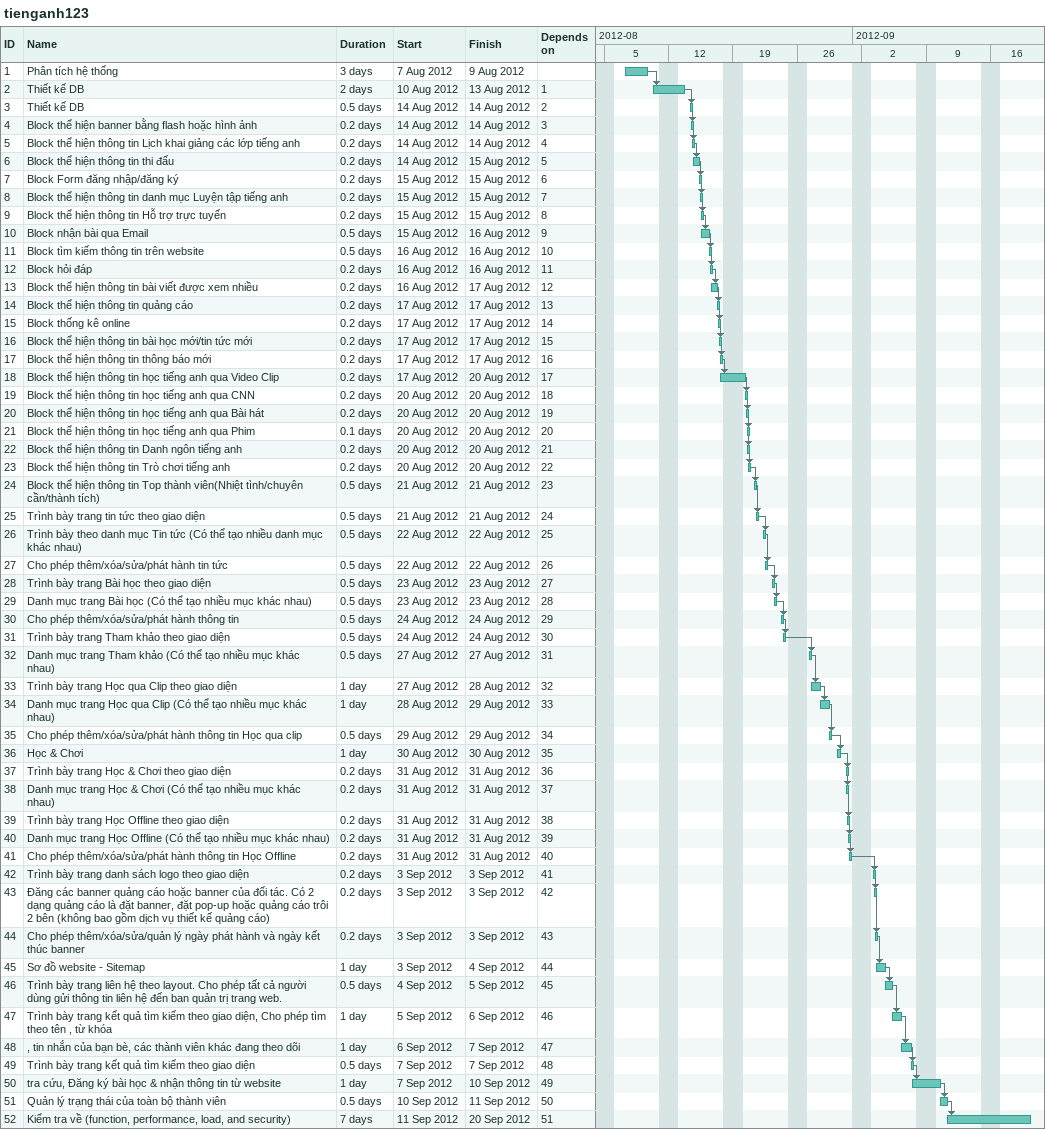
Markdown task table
tienganh123

| ID | Task | Duration | Start | Finish | Predecessors |
|---|---|---|---|---|---|
| 1 | Phân tích hệ thống | 3d | 2012-08-07 | 2012-08-09 |  |
| 2 | Thiết kế DB | 2d | 2012-08-10 | 2012-08-13 | 1 |
| 3 | Thiết kế DB | 0.5d | 2012-08-14 | 2012-08-14 | 2 |
| 4 | Block thể hiện banner bằng flash hoặc hình ảnh | 0.2d | 2012-08-14 | 2012-08-14 | 3 |
| 5 | Block thể hiện thông tin Lịch khai giảng các lớp tiếng anh | 0.2d | 2012-08-14 | 2012-08-14 | 4 |
| 6 | Block thể hiện thông tin thi đấu | 0.2d | 2012-08-14 | 2012-08-15 | 5 |
| 7 | Block Form đăng nhập/đăng ký | 0.2d | 2012-08-15 | 2012-08-15 | 6 |
| 8 | Block thể hiện thông tin danh mục Luyện tập tiếng anh | 0.2d | 2012-08-15 | 2012-08-15 | 7 |
| 9 | Block thể hiện thông tin Hỗ trợ trực tuyến | 0.2d | 2012-08-15 | 2012-08-15 | 8 |
| 10 | Block nhận bài qua Email | 0.5d | 2012-08-15 | 2012-08-16 | 9 |
| 11 | Block tìm kiếm thông tin trên website | 0.5d | 2012-08-16 | 2012-08-16 | 10 |
| 12 | Block hỏi đáp | 0.2d | 2012-08-16 | 2012-08-16 | 11 |
| 13 | Block thể hiện thông tin bài viết được xem nhiều | 0.2d | 2012-08-16 | 2012-08-17 | 12 |
| 14 | Block thể hiện thông tin quảng cáo | 0.2d | 2012-08-17 | 2012-08-17 | 13 |
| 15 | Block thống kê online | 0.2d | 2012-08-17 | 2012-08-17 | 14 |
| 16 | Block thể hiện thông tin bài học mới/tin tức mới | 0.2d | 2012-08-17 | 2012-08-17 | 15 |
| 17 | Block thể hiện thông tin thông báo mới | 0.2d | 2012-08-17 | 2012-08-17 | 16 |
| 18 | Block thể hiện thông tin học tiếng anh qua Video Clip | 0.2d | 2012-08-17 | 2012-08-20 | 17 |
| 19 | Block thể hiện thông tin học tiếng anh qua CNN | 0.2d | 2012-08-20 | 2012-08-20 | 18 |
| 20 | Block thể hiện thông tin học tiếng anh qua Bài hát | 0.2d | 2012-08-20 | 2012-08-20 | 19 |
| 21 | Block thể hiện thông tin học tiếng anh qua Phim | 0.1d | 2012-08-20 | 2012-08-20 | 20 |
| 22 | Block thể hiện thông tin Danh ngôn tiếng anh | 0.2d | 2012-08-20 | 2012-08-20 | 21 |
| 23 | Block thể hiện thông tin Trò chơi tiếng anh | 0.2d | 2012-08-20 | 2012-08-20 | 22 |
| 24 | Block thể hiện thông tin Top thành viên(Nhiệt tình/chuyên cần/thành tích) | 0.5d | 2012-08-21 | 2012-08-21 | 23 |
| 25 | Trình bày trang tin tức theo giao diện | 0.5d | 2012-08-21 | 2012-08-21 | 24 |
| 26 | Trình bày theo danh mục Tin tức (Có thể tạo nhiều danh mục khác nhau) | 0.5d | 2012-08-22 | 2012-08-22 | 25 |
| 27 | Cho phép thêm/xóa/sửa/phát hành tin tức | 0.5d | 2012-08-22 | 2012-08-22 | 26 |
| 28 | Trình bày trang Bài học theo giao diện | 0.5d | 2012-08-23 | 2012-08-23 | 27 |
| 29 | Danh mục trang Bài học (Có thể tạo nhiều mục khác nhau) | 0.5d | 2012-08-23 | 2012-08-23 | 28 |
| 30 | Cho phép thêm/xóa/sửa/phát hành thông tin | 0.5d | 2012-08-24 | 2012-08-24 | 29 |
| 31 | Trình bày trang Tham khảo theo giao diện | 0.5d | 2012-08-24 | 2012-08-24 | 30 |
| 32 | Danh mục trang Tham khảo (Có thể tạo nhiều mục khác nhau) | 0.5d | 2012-08-27 | 2012-08-27 | 31 |
| 33 | Trình bày trang Học qua Clip theo giao diện | 1d | 2012-08-27 | 2012-08-28 | 32 |
| 34 | Danh mục trang Học qua Clip (Có thể tạo nhiều mục khác nhau) | 1d | 2012-08-28 | 2012-08-29 | 33 |
| 35 | Cho phép thêm/xóa/sửa/phát hành thông tin Học qua clip | 0.5d | 2012-08-29 | 2012-08-29 | 34 |
| 36 | Học & Chơi | 1d | 2012-08-30 | 2012-08-30 | 35 |
| 37 | Trình bày trang Học & Chơi theo giao diện | 0.2d | 2012-08-31 | 2012-08-31 | 36 |
| 38 | Danh mục trang Học & Chơi (Có thể tạo nhiều mục khác nhau) | 0.2d | 2012-08-31 | 2012-08-31 | 37 |
| 39 | Trình bày trang Học Offline theo giao diện | 0.2d | 2012-08-31 | 2012-08-31 | 38 |
| 40 | Danh mục trang Học Offline (Có thể tạo nhiều mục khác nhau) | 0.2d | 2012-08-31 | 2012-08-31 | 39 |
| 41 | Cho phép thêm/xóa/sửa/phát hành thông tin Học Offline | 0.2d | 2012-08-31 | 2012-08-31 | 40 |
| 42 | Trình bày trang danh sách logo theo giao diện | 0.2d | 2012-09-03 | 2012-09-03 | 41 |
| 43 | Đăng các banner quảng cáo hoặc banner của đối tác. Có 2 dạng quảng cáo là đặt banner, đặt pop-up hoặc quảng cáo trôi 2 bên (không bao gồm dịch vụ thiết kế quảng cáo) | 0.2d | 2012-09-03 | 2012-09-03 | 42 |
| 44 | Cho phép thêm/xóa/sửa/quản lý ngày phát hành và ngày kết thúc banner | 0.2d | 2012-09-03 | 2012-09-03 | 43 |
| 45 | Sơ đồ website - Sitemap | 1d | 2012-09-03 | 2012-09-04 | 44 |
| 46 | Trình bày trang liên hệ theo layout. Cho phép tất cả người dùng gửi thông tin liên hệ đến ban quản trị trang web. | 0.5d | 2012-09-04 | 2012-09-05 | 45 |
| 47 | Trình bày trang kết quả tìm kiếm theo giao diện, Cho phép tìm theo tên , từ khóa | 1d | 2012-09-05 | 2012-09-06 | 46 |
| 48 | , tin nhắn của bạn bè, các thành viên khác đang theo dõi | 1d | 2012-09-06 | 2012-09-07 | 47 |
| 49 | Trình bày trang kết quả tìm kiếm theo giao diện | 0.5d | 2012-09-07 | 2012-09-07 | 48 |
| 50 | tra cứu, Đăng ký bài học & nhận thông tin từ website | 1d | 2012-09-07 | 2012-09-10 | 49 |
| 51 | Quản lý trạng thái của toàn bộ thành viên | 0.5d | 2012-09-10 | 2012-09-11 | 50 |
| 52 | Kiểm tra về (function, performance, load, and security) | 7d | 2012-09-11 | 2012-09-20 | 51 |
